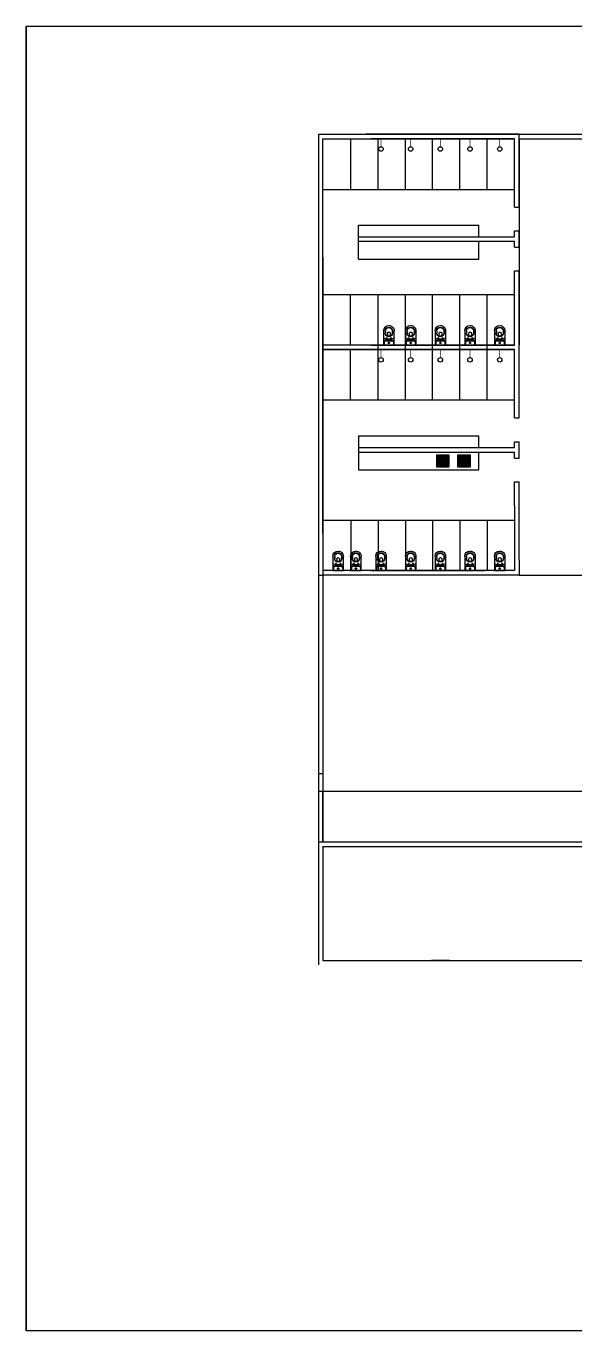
# Model space of a CAD drawing. Header units: inches. Extents: x -55 to 600, y -103 to 167.
# Drawn here: x 510.48 to 528.97, y 22.7 to 66.7 of the extents above; entities that cross this region are included whole.
import ezdxf

# ---------------------------------------------------------------- set-up
doc = ezdxf.new("R2010")
doc.units = ezdxf.units.IN
doc.header["$MEASUREMENT"] = 0
doc.linetypes.add('DA0621PE-XREF-02$0$CONTINU', pattern=[0])
doc.layers.add('A-WCCOZ', color=252, linetype='Continuous')
doc.layers.add('AI-Equip san', color=1, linetype='Continuous')
doc.layers.add('AI-Hatch equip san', color=255, linetype='Continuous', lineweight=0)

# ---------------------------------------------------------------- blocks, each defined once
blk = doc.blocks.new('hdd')
at = {"linetype": 'Continuous'}
for p, q in [((76.191, 55.92), (76.672, 55.92)), ((76.672, 55.92), (76.672, 55.563)), ((76.672, 55.563), (76.191, 55.563))]:
    blk.add_line(p, q, dxfattribs=at)
at = {"linetype": 'DA0621PE-XREF-02$0$CONTINU'}
for p, q in [((76.509, 55.9), (76.509, 55.583)), ((76.576, 55.895), (76.663, 55.895)), ((76.191, 55.866), (76.265, 55.866)), ((76.191, 55.618), (76.265, 55.618)), ((76.196, 55.856), (76.269, 55.856)), ((76.196, 55.627), (76.269, 55.627)), ((76.282, 55.789), (76.358, 55.789)), ((76.282, 55.694), (76.358, 55.694)), ((76.413, 55.816), (76.441, 55.816)), ((76.413, 55.667), (76.441, 55.667)), ((76.428, 55.83), (76.428, 55.802)), ((76.428, 55.681), (76.428, 55.653)), ((76.464, 55.857), (76.464, 55.742)), ((76.464, 55.742), (76.464, 55.626)), ((76.527, 55.846), (76.527, 55.638)), ((76.576, 55.588), (76.663, 55.588)), ((76.6, 55.777), (76.6, 55.707))]:
    blk.add_line(p, q, dxfattribs=at)
at = {"linetype": 'Continuous'}
for centre, radius, start, end in [((76.191, 55.742), 0.178, 90, 179.9992), ((76.561, 55.889), 0.0533, 144.185, 167.6456), ((76.191, 55.742), 0.178, 179.9992, 270), ((76.282, 55.742), 0.0475, 179.9771, 269.9771)]:
    blk.add_arc(centre, radius, start, end, dxfattribs=at)
at = {"linetype": 'DA0621PE-XREF-02$0$CONTINU'}
for centre, radius, start, end in [((76.39, 55.853), 0.0743, 3.4897, 64.3323), ((76.576, 55.846), 0.0495, 90, 180), ((76.663, 55.885), 0.0099, 0, 89.999), ((76.191, 55.742), 0.124, 89.9999, 180.0028), ((76.191, 55.742), 0.124, 179.987, 269.9898), ((76.196, 55.742), 0.114, 90, 179.9837), ((76.196, 55.742), 0.114, 180.0059, 269.9897), ((76.282, 55.742), 0.0475, 90, 180.0256), ((76.265, 55.742), 0.124, 359.9838, 90), ((76.265, 55.742), 0.124, 269.9897, 0.0058), ((76.269, 55.742), 0.114, 0.4298, 90), ((76.269, 55.742), 0.114, 269.9897, 359.5599), ((76.23, 55.742), 0.136, 359.9861, 20.5097), ((76.23, 55.742), 0.136, 339.4799, 0.0036), ((76.259, 55.742), 0.124, 359.9925, 0.4319), ((76.259, 55.742), 0.124, 359.5608, 0.0001), ((76.397, 55.628), 0.0677, 287.9398, 358.3433), ((76.428, 55.816), 0.00743, 0, 180), ((76.428, 55.816), 0.00743, 180, 0), ((76.428, 55.667), 0.00743, 0, 180), ((76.428, 55.667), 0.00743, 180, 0), ((76.532, 55.584), 0.0227, 182.8218, 246.8227), ((76.576, 55.638), 0.0495, 180, 269.9997), ((76.6, 55.742), 0.0238, 359.9922, 179.9975), ((76.6, 55.742), 0.0238, 179.9924, 359.9973), ((76.6, 55.742), 0.0178, 359.9867, 180.0084), ((76.6, 55.742), 0.0178, 179.9952, 0), ((76.663, 55.598), 0.0099, 270.0017, 0)]:
    blk.add_arc(centre, radius, start, end, dxfattribs=at)
blk = doc.blocks.new('01Chuv_p')
at = {"const_width": 0.015}
blk.add_lwpolyline([(-0.27, 0), (0, 0)], dxfattribs=at)
blk.add_circle((-0.345, 0), 0.075)
blk = doc.blocks.new('cuba-41x41')
at = {"layer": 'AI-Hatch equip san', "ltscale": 3}
blk.add_hatch(color=256, dxfattribs=at).paths.add_polyline_path([(0.205, 0), (-0.205, 0), (-0.205, -0.41), (0.205, -0.41)])
blk.add_lwpolyline([(0.205, 0), (-0.205, 0), (-0.205, -0.41), (0.205, -0.41)], close=True)
blk.add_lwpolyline([(-0.009, -0.122), (-0.177, -0.122), (-0.177, -0.382), (0.177, -0.382), (0.177, -0.122), (0.009, -0.122)])
blk.add_circle((0, -0.205), 0.0117)
blk.add_arc((0, -0.205), 0.0225, 110.0284, 70.1368)
blk = doc.blocks.new('MistDecaMesaDunaClássica-Pl')
at = {"layer": 'AI-Hatch equip san', "ltscale": 3}
h = blk.add_hatch(color=256, dxfattribs=at)
h.paths.add_polyline_path([(-0.075, 0.022, 0.308864), (-0.106, 0.022), (-0.097, 0.014, -0.231927), (-0.084, 0.014)], flags=17)
h.paths.add_polyline_path([(-0.113, 0.03), (-0.12, 0.023), (-0.098, 0), (-0.12, -0.023), (-0.113, -0.03), (-0.091, -0.007), (-0.068, -0.03), (-0.061, -0.023), (-0.084, 0), (-0.061, 0.023), (-0.068, 0.03), (-0.091, 0.007)])
h.paths.add_polyline_path([(-0.104, 0.007), (-0.113, 0.015, 0.308864), (-0.113, -0.015), (-0.104, -0.007, -0.231927)], flags=17)
h.paths.add_polyline_path([(-0.101, 0.003), (-0.104, 0.007, 0.231927), (-0.104, -0.007), (-0.101, -0.003, -0.155003)], flags=17)
h.paths.add_polyline_path([(-0.101, 0.003, 0.155003), (-0.101, -0.003), (-0.098, 0)], flags=17)
h.paths.add_polyline_path([(-0.087, 0.01, 0.155003), (-0.094, 0.01), (-0.091, 0.007)], flags=17)
h.paths.add_polyline_path([(-0.084, 0.014, 0.231927), (-0.097, 0.014), (-0.094, 0.01, -0.155003), (-0.087, 0.01)], flags=17)
h.paths.add_polyline_path([(-0.08, 0.003), (-0.084, 0), (-0.08, -0.003, 0.155003)], flags=17)
h.paths.add_polyline_path([(-0.077, 0.007), (-0.08, 0.003, -0.155003), (-0.08, -0.003), (-0.077, -0.007, 0.231927)], flags=17)
h.paths.add_polyline_path([(-0.068, 0.015), (-0.077, 0.007, -0.231927), (-0.077, -0.007), (-0.068, -0.015, 0.308864)], flags=17)
h.paths.add_polyline_path([(-0.084, -0.014, -0.231927), (-0.097, -0.014), (-0.106, -0.022, 0.308864), (-0.075, -0.022)], flags=17)
h.paths.add_polyline_path([(-0.087, -0.01, -0.155003), (-0.094, -0.01), (-0.097, -0.014, 0.231927), (-0.084, -0.014)], flags=17)
h.paths.add_polyline_path([(-0.091, -0.007), (-0.094, -0.01, 0.155003), (-0.087, -0.01)], flags=16)
h.paths.add_polyline_path([(0.009, 0, 0.999343), (-0.009, 0), (-0.009, -0.118, 1), (0.009, -0.118)])
h.paths.add_polyline_path([(0.009, -0.013), (0.009, -0.025, 5.787199), (-0.009, -0.025), (-0.009, -0.013, -3.08595)])
h.paths.add_polyline_path([(0.009, -0.006), (0.009, -0.013, 3.08595), (-0.009, -0.013), (-0.009, -0.006, -1.863322)], flags=17)
h.paths.add_polyline_path([(0.009, 0), (0.009, -0.006, 1.863322), (-0.009, -0.006), (-0.009, 0, -0.999343)], flags=16)
h.paths.add_polyline_path([(0.068, 0.03), (0.061, 0.023), (0.084, 0), (0.061, -0.023), (0.068, -0.03), (0.091, -0.007), (0.113, -0.03), (0.12, -0.023), (0.098, 0), (0.12, 0.023), (0.113, 0.03), (0.091, 0.007)])
h.paths.add_polyline_path([(0.106, 0.022, 0.308864), (0.075, 0.022), (0.084, 0.014, -0.231927), (0.097, 0.014)], flags=17)
h.paths.add_polyline_path([(0.097, 0.014, 0.231927), (0.084, 0.014), (0.087, 0.01, -0.155003), (0.094, 0.01)], flags=17)
h.paths.add_polyline_path([(0.094, 0.01, 0.155003), (0.087, 0.01), (0.091, 0.007)], flags=17)
h.paths.add_polyline_path([(0.101, 0.003), (0.098, 0), (0.101, -0.003, 0.155003)], flags=17)
h.paths.add_polyline_path([(0.104, 0.007), (0.101, 0.003, -0.155003), (0.101, -0.003), (0.104, -0.007, 0.231927)], flags=17)
h.paths.add_polyline_path([(0.113, 0.015), (0.104, 0.007, -0.231927), (0.104, -0.007), (0.113, -0.015, 0.308864)], flags=17)
h.paths.add_polyline_path([(0.097, -0.014, -0.231927), (0.084, -0.014), (0.075, -0.022, 0.308864), (0.106, -0.022)], flags=17)
h.paths.add_polyline_path([(0.097, -0.014), (0.094, -0.01, -0.155003), (0.087, -0.01), (0.084, -0.014, 0.231927)], flags=17)
h.paths.add_polyline_path([(0.091, -0.007), (0.087, -0.01, 0.155003), (0.094, -0.01)], flags=17)
h.paths.add_polyline_path([(0.08, 0.003, 0.155003), (0.08, -0.003), (0.084, 0)], flags=17)
h.paths.add_polyline_path([(0.08, 0.003), (0.077, 0.007, 0.231927), (0.077, -0.007), (0.08, -0.003, -0.155003)], flags=17)
h.paths.add_polyline_path([(0.077, 0.007), (0.068, 0.015, 0.308864), (0.068, -0.015), (0.077, -0.007, -0.231927)], flags=17)
for points in [[(-0.091, 0.007), (-0.113, 0.03), (-0.12, 0.023), (-0.098, 0), (-0.12, -0.023), (-0.113, -0.03), (-0.091, -0.007), (-0.068, -0.03), (-0.061, -0.023), (-0.084, 0), (-0.061, 0.023), (-0.068, 0.03)], [(0.091, 0.007), (0.113, 0.03), (0.12, 0.023), (0.098, 0), (0.12, -0.023), (0.113, -0.03), (0.091, -0.007), (0.068, -0.03), (0.061, -0.023), (0.084, 0), (0.061, 0.023), (0.068, 0.03)]]:
    blk.add_lwpolyline(points, close=True)
blk.add_lwpolyline([(-0.009, -0.118, 1), (0.009, -0.118), (0.009, 0, 0.999343), (-0.009, 0)], format="xyb", close=True)
for centre, radius, start, end in [((-0.091, 0), 0.027, 145.6719, 214.3281), ((-0.091, 0), 0.027, 55.6719, 124.3281), ((-0.091, 0), 0.0154, 153.8848, 206.1152), ((-0.091, 0), 0.0109, 162.3782, 197.6218), ((-0.091, 0), 0.0154, 63.8848, 116.1152), ((-0.091, 0), 0.0109, 72.3782, 107.6218), ((-0.091, 0), 0.0109, 342.3782, 17.6218), ((-0.091, 0), 0.0154, 333.8848, 26.1152), ((-0.091, 0), 0.027, 325.6719, 34.3281), ((0, 0), 0.027, 289.6072, 250.3927), ((0, 0), 0.0154, 305.9097, 234.0902), ((0, 0), 0.0109, 326.4427, 213.5572), ((0.091, 0), 0.027, 145.6719, 214.3281), ((0.091, 0), 0.027, 55.6719, 124.3281), ((0.091, 0), 0.0154, 153.8848, 206.1152), ((0.091, 0), 0.0109, 162.3782, 197.6218), ((0.091, 0), 0.0154, 63.8848, 116.1152), ((0.091, 0), 0.0109, 72.3782, 107.6218), ((0.091, 0), 0.0109, 342.3782, 17.6218), ((0.091, 0), 0.0154, 333.8848, 26.1152), ((0.091, 0), 0.027, 325.6719, 34.3281), ((-0.091, 0), 0.027, 235.6719, 304.3281), ((-0.091, 0), 0.0154, 243.8848, 296.1152), ((-0.091, 0), 0.0109, 252.3782, 287.6218), ((0.091, 0), 0.027, 235.6719, 304.3281), ((0.091, 0), 0.0154, 243.8848, 296.1152), ((0.091, 0), 0.0109, 252.3782, 287.6218)]:
    blk.add_arc(centre, radius, start, end)

msp = doc.modelspace()

# ---------------------------------------------------------------- linework, layer by layer
for p, q in [((510.475, 66.701), (510.475, 22.701)), ((510.475, 22.701), (510.475, 66.701)), ((510.475, 66.701), (585.475, 66.701)), ((520.325, 63.051), (520.325, 48.189)), ((520.325, 63.051), (536.782, 63.051)), ((527.088, 63.051), (521.94, 63.051)), ((524.475, 63.051), (533.073, 63.051)), ((527.088, 60.593), (527.088, 63.051)), ((520.475, 49.585), (520.475, 62.901)), ((521.418, 61.193), (521.418, 62.901)), ((522.089, 62.901), (526.938, 62.901)), ((526.938, 62.901), (522.089, 62.901)), ((522.09, 62.901), (526.938, 62.901)), ((522.338, 61.193), (522.338, 62.901)), ((523.258, 61.193), (523.258, 62.901)), ((524.178, 61.193), (524.178, 62.901)), ((525.098, 61.193), (525.098, 62.901)), ((526.018, 61.193), (526.018, 62.901)), ((526.938, 60.593), (526.938, 62.901)), ((527.088, 62.901), (527.088, 55.951)), ((520.475, 61.193), (526.938, 61.193)), ((526.938, 60.593), (527.088, 60.593)), ((521.675, 59.993), (525.738, 59.993)), ((521.675, 58.843), (521.675, 59.993)), ((525.738, 59.593), (525.738, 59.993)), ((521.675, 59.593), (526.938, 59.593)), ((521.675, 59.443), (526.938, 59.443)), ((525.738, 58.843), (525.738, 59.443)), ((526.938, 59.593), (526.938, 59.793)), ((526.938, 59.593), (526.938, 59.793)), ((526.938, 59.793), (527.088, 59.793)), ((526.938, 59.243), (526.938, 59.443)), ((526.938, 59.243), (526.938, 59.443)), ((527.088, 59.243), (527.088, 59.793)), ((526.938, 59.243), (527.088, 59.243)), ((520.475, 58.901), (520.475, 49.585)), ((521.675, 58.843), (525.738, 58.843)), ((526.938, 55.943), (526.938, 58.443)), ((526.938, 57.643), (526.938, 58.443)), ((526.938, 58.443), (527.088, 58.443)), ((527.088, 55.793), (527.088, 58.443)), ((526.938, 57.643), (520.475, 57.643)), ((521.395, 57.643), (521.395, 55.943)), ((522.338, 54.086), (522.338, 57.643)), ((523.258, 54.086), (523.258, 57.643)), ((524.178, 54.086), (524.178, 57.643)), ((525.098, 54.086), (525.098, 57.643)), ((526.018, 54.086), (526.018, 57.643)), ((520.475, 55.951), (520.475, 49.585)), ((520.475, 55.951), (520.475, 39.191)), ((526.938, 55.943), (520.475, 55.943)), ((522.089, 55.943), (526.938, 55.943)), ((522.089, 55.943), (525.938, 55.943)), ((522.089, 55.943), (526.938, 55.943)), ((527.088, 53.486), (527.088, 55.943)), ((520.475, 55.793), (526.938, 55.793)), ((526.938, 55.793), (520.475, 55.793)), ((521.395, 55.793), (521.395, 54.086)), ((526.938, 53.486), (526.938, 55.793)), ((526.938, 53.486), (526.938, 55.312)), ((526.938, 55.057), (526.938, 55.057)), ((526.938, 55.057), (526.938, 55.057)), ((526.938, 54.086), (520.475, 54.086)), ((526.938, 54.086), (526.018, 54.086)), ((526.938, 53.486), (527.088, 53.486)), ((521.675, 52.886), (525.738, 52.886)), ((521.675, 52.886), (521.675, 51.736)), ((525.738, 52.486), (525.738, 52.886)), ((521.675, 52.486), (526.938, 52.486)), ((526.938, 52.486), (526.938, 52.686)), ((526.938, 52.486), (526.938, 52.686)), ((526.938, 52.686), (527.088, 52.686)), ((527.088, 52.136), (527.088, 52.686)), ((521.675, 52.336), (526.938, 52.336)), ((525.738, 51.736), (525.738, 52.336)), ((526.938, 52.136), (526.938, 52.336)), ((526.938, 52.136), (526.938, 52.336)), ((526.938, 52.136), (527.088, 52.136)), ((521.675, 51.736), (525.738, 51.736)), ((526.938, 50.536), (526.938, 51.336)), ((526.938, 51.336), (527.088, 51.336)), ((527.09, 48.686), (527.09, 51.336)), ((526.938, 50.536), (526.938, 48.339)), ((520.475, 50.039), (526.938, 50.039)), ((521.418, 50.039), (521.418, 48.339)), ((522.338, 50.039), (522.338, 48.339)), ((523.258, 50.039), (523.258, 48.339)), ((524.178, 50.039), (524.178, 48.339)), ((525.098, 50.039), (525.098, 48.339)), ((526.018, 50.039), (526.018, 48.339)), ((527.09, 48.686), (527.09, 48.189)), ((520.325, 48.189), (520.325, 35.041)), ((520.325, 48.189), (520.475, 48.189)), ((526.938, 48.339), (520.475, 48.339)), ((520.475, 48.189), (520.475, 39.191)), ((527.09, 48.189), (520.475, 48.189)), ((522.089, 48.339), (525.938, 48.339)), ((527.09, 48.189), (533.072, 48.189)), ((520.325, 41.501), (520.475, 41.501)), ((520.325, 40.901), (520.475, 40.901)), ((520.475, 40.901), (533.072, 40.901)), ((520.325, 39.191), (520.475, 39.191)), ((520.475, 39.191), (540.397, 39.191)), ((520.475, 39.041), (520.475, 35.191)), ((520.475, 39.041), (530.361, 39.041)), ((520.475, 39.041), (520.475, 35.191)), ((520.475, 35.191), (530.361, 35.191)), ((524.744, 35.191), (524.144, 35.191)), ((524.744, 35.191), (524.744, 35.191)), ((585.475, 22.701), (510.475, 22.701))]:
    msp.add_line(p, q)
for points in [[(520.475, 62.901), (526.938, 62.901)], [(527.088, 62.901), (538.638, 62.901)], [(527.088, 53.486), (527.088, 58.443)], [(520.475, 39.191), (520.475, 39.191), (520.475, 40.901)], [(520.475, 40.901), (533.072, 40.901)]]:
    msp.add_lwpolyline(points)

# ---------------------------------------------------------------- block references
at = {"xscale": -1, "rotation": 90}
for p in [(578.444, 132.616), (579.18, 132.616), (580.18, 132.616), (581.18, 132.616), (582.18, 132.616), (576.733, 125.011), (577.332, 125.011), (577.332, 125.011), (578.18, 125.011), (579.18, 125.011), (580.18, 125.011), (581.18, 125.011), (582.18, 125.011)]:
    msp.add_blockref('hdd', p, dxfattribs=at)
at = {"layer": 'A-WCCOZ', "extrusion": (0, 0, -1), "xscale": -1, "zscale": -1, "rotation": 270}
for p in [(-522.438, 62.901), (-523.438, 62.901), (-524.438, 62.901), (-525.438, 62.901), (-526.438, 62.901), (-522.438, 55.793), (-523.438, 55.793), (-524.438, 55.793), (-525.438, 55.793), (-526.438, 55.793)]:
    msp.add_blockref('01Chuv_p', p, dxfattribs=at)
at = {"layer": 'AI-Equip san', "xscale": -1}
for p in [(524.523, 52.241), (525.233, 52.241)]:
    msp.add_blockref('cuba-41x41', p, dxfattribs=at)
at = {"layer": 'AI-Equip san'}
for p in [(524.523, 52.174), (525.233, 52.174)]:
    msp.add_blockref('MistDecaMesaDunaClássica-Pl', p, dxfattribs=at)

doc.saveas('drawing.dxf')
